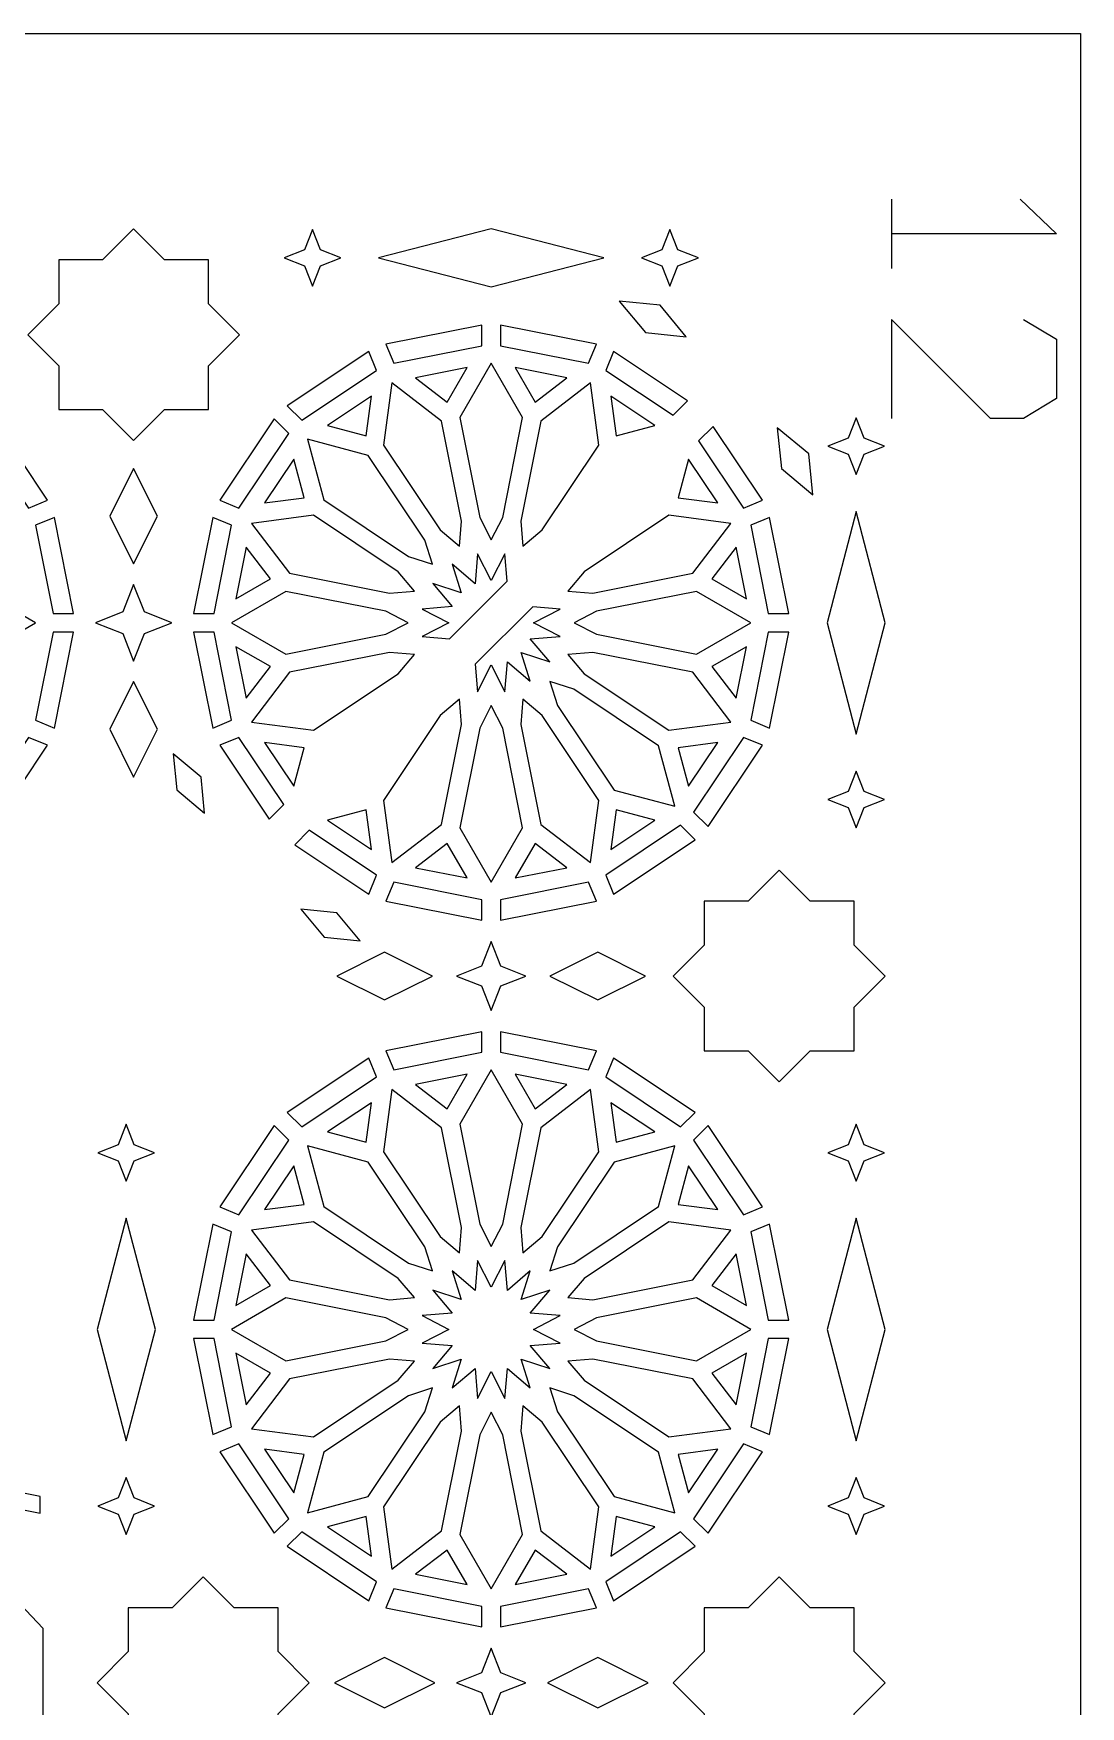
# Model space of a CAD drawing. Header units: millimetres. Extents: x 5 to 6335, y 27 to 2435.
# Drawn here: x 6157.4 to 6335.2, y 2150.9 to 2435 of the extents above; entities that cross this region are included whole.
import ezdxf

# ---------------------------------------------------------------- set-up
doc = ezdxf.new("R2010")
doc.units = ezdxf.units.MM
doc.layers.add('CUT', color=1, linetype='CONTINUOUS')
doc.layers.add('ENGRAVE', color=5, linetype='CONTINUOUS')

msp = doc.modelspace()

# ---------------------------------------------------------------- linework, layer by layer
at = {"layer": 'CUT'}
for points in [[(6335.16, 2434.99), (6335.16, 1034.84), (5285.01, 1034.84), (5285.01, 2434.99)], [(6156.387, 2383.825), (6161.654, 2378.558), (6161.654, 2371.108), (6169.103, 2371.108), (6174.371, 2365.841), (6179.638, 2371.108), (6187.087, 2371.108), (6187.087, 2378.558), (6192.355, 2383.825), (6187.087, 2389.092), (6187.087, 2396.542), (6179.638, 2396.542), (6174.371, 2401.809), (6169.103, 2396.542), (6161.654, 2396.542), (6161.654, 2389.092)], [(6199.907, 2396.89), (6203.365, 2395.527), (6204.728, 2392.069), (6206.091, 2395.527), (6209.549, 2396.89), (6206.091, 2398.253), (6204.728, 2401.711), (6203.365, 2398.253)], [(6235.085, 2391.942), (6254.214, 2396.89), (6235.085, 2401.838), (6215.956, 2396.89)], [(6260.621, 2396.89), (6264.079, 2395.527), (6265.442, 2392.069), (6266.805, 2395.527), (6270.263, 2396.89), (6266.805, 2398.253), (6265.442, 2401.711), (6264.079, 2398.253)], [(6261.282, 2384.185), (6268.199, 2383.488), (6263.754, 2388.833), (6256.836, 2389.53)], [(6218.536, 2378.986), (6233.51, 2381.964), (6233.51, 2385.446), (6217.203, 2382.201)], [(6236.66, 2381.964), (6251.634, 2378.986), (6252.967, 2382.201), (6236.66, 2385.446)], [(6214.293, 2380.996), (6200.469, 2371.759), (6202.931, 2369.298), (6215.625, 2377.78)], [(6268.43, 2372.608), (6255.877, 2380.996), (6254.545, 2377.78), (6265.968, 2370.147)], [(6222.251, 2376.513), (6227.632, 2372.384), (6231.023, 2378.258)], [(6235.085, 2348.991), (6237.036, 2352.801), (6240.412, 2369.766), (6235.085, 2378.992), (6229.758, 2369.766), (6233.134, 2352.801)], [(6239.147, 2378.258), (6242.538, 2372.384), (6247.919, 2376.513)], [(6229.698, 2347.92), (6230.043, 2352.187), (6226.669, 2369.152), (6218.217, 2375.636), (6216.827, 2365.075), (6226.437, 2350.692)], [(6240.472, 2347.92), (6243.733, 2350.692), (6253.343, 2365.075), (6251.953, 2375.636), (6243.501, 2369.152), (6240.127, 2352.187)], [(6207.309, 2368.435), (6213.861, 2366.679), (6214.746, 2373.405)], [(6255.424, 2373.405), (6256.309, 2366.679), (6262.861, 2368.435)], [(6298.423, 2363.552), (6301.881, 2364.915), (6298.423, 2366.278), (6297.06, 2369.736), (6295.697, 2366.278), (6292.239, 2364.915), (6295.697, 2363.552), (6297.06, 2360.094)], [(6148.039, 2367.069), (6156.521, 2354.375), (6159.738, 2355.707), (6150.5, 2369.531)], [(6198.241, 2369.531), (6189.004, 2355.707), (6192.22, 2354.375), (6200.702, 2367.069)], [(6270.317, 2365.798), (6277.95, 2354.375), (6281.166, 2355.707), (6272.778, 2368.26)], [(6289.7, 2356.666), (6289.003, 2363.584), (6283.658, 2368.029), (6284.355, 2361.112)], [(6225.132, 2344.868), (6223.818, 2348.943), (6214.208, 2363.325), (6203.918, 2366.082), (6206.675, 2355.792), (6221.057, 2346.182)], [(6178.424, 2353.005), (6174.371, 2361.111), (6170.317, 2353.005), (6174.371, 2344.898)], [(6196.595, 2355.254), (6203.321, 2356.139), (6201.565, 2362.691)], [(6268.605, 2362.691), (6266.849, 2356.139), (6273.575, 2355.254)], [(6157.727, 2351.464), (6160.706, 2336.49), (6164.187, 2336.49), (6160.943, 2352.797)], [(6187.799, 2352.797), (6184.554, 2336.49), (6188.036, 2336.49), (6191.014, 2351.464)], [(6222.08, 2340.302), (6219.308, 2343.563), (6204.925, 2353.173), (6194.364, 2351.783), (6200.848, 2343.331), (6217.813, 2339.957)], [(6252.357, 2339.957), (6269.322, 2343.331), (6275.806, 2351.783), (6265.245, 2353.173), (6250.862, 2343.563), (6248.09, 2340.302)], [(6285.616, 2336.49), (6282.371, 2352.797), (6279.156, 2351.464), (6282.134, 2336.49)], [(6297.06, 2316.011), (6302.007, 2334.915), (6297.06, 2353.819), (6292.113, 2334.915)], [(6191.742, 2338.977), (6197.616, 2342.368), (6193.487, 2347.749)], [(6276.683, 2347.749), (6272.554, 2342.368), (6278.428, 2338.977)], [(6237.792, 2341.972), (6237.416, 2346.632), (6235.085, 2342.082), (6232.754, 2346.632), (6232.342, 2341.537), (6228.447, 2344.848), (6230.016, 2339.984), (6225.152, 2341.553), (6228.463, 2337.658), (6223.368, 2337.246), (6227.918, 2334.915), (6223.368, 2332.584), (6228.028, 2332.208)], [(6167.875, 2334.915), (6172.534, 2333.078), (6174.371, 2328.419), (6176.208, 2333.078), (6180.867, 2334.915), (6176.208, 2336.752), (6174.371, 2341.411), (6172.534, 2336.752)], [(6127.733, 2334.915), (6131.543, 2332.964), (6148.508, 2329.588), (6157.733, 2334.915), (6148.508, 2340.242), (6131.543, 2336.866)], [(6221.009, 2334.915), (6217.199, 2336.866), (6200.234, 2340.242), (6191.008, 2334.915), (6200.234, 2329.588), (6217.199, 2332.964)], [(6252.971, 2332.964), (6269.936, 2329.588), (6279.162, 2334.915), (6269.936, 2340.242), (6252.971, 2336.866), (6249.161, 2334.915)], [(6232.378, 2327.858), (6232.754, 2323.198), (6235.085, 2327.748), (6237.416, 2323.198), (6237.828, 2328.293), (6241.723, 2324.982), (6240.154, 2329.846), (6245.018, 2328.277), (6241.707, 2332.172), (6246.802, 2332.584), (6242.252, 2334.915), (6246.802, 2337.246), (6242.142, 2337.622)], [(6160.706, 2333.34), (6157.727, 2318.366), (6160.943, 2317.033), (6164.187, 2333.34)], [(6184.554, 2333.34), (6187.799, 2317.033), (6191.014, 2318.366), (6188.036, 2333.34)], [(6282.371, 2317.033), (6285.616, 2333.34), (6282.134, 2333.34), (6279.156, 2318.366)], [(6193.487, 2322.081), (6197.616, 2327.462), (6191.742, 2330.853)], [(6222.08, 2329.528), (6217.813, 2329.873), (6200.848, 2326.499), (6194.364, 2318.047), (6204.925, 2316.657), (6219.308, 2326.267)], [(6250.862, 2326.267), (6265.245, 2316.657), (6275.806, 2318.047), (6269.322, 2326.499), (6252.357, 2329.873), (6248.09, 2329.528)], [(6278.428, 2330.853), (6272.554, 2327.462), (6276.683, 2322.081)], [(6178.424, 2316.825), (6174.371, 2324.931), (6170.317, 2316.825), (6174.371, 2308.719)], [(6246.352, 2320.887), (6255.962, 2306.505), (6266.252, 2303.748), (6263.495, 2314.038), (6249.113, 2323.648), (6245.038, 2324.962)], [(6226.437, 2319.138), (6216.827, 2304.755), (6218.217, 2294.194), (6226.669, 2300.678), (6230.043, 2317.643), (6229.698, 2321.91)], [(6240.127, 2317.643), (6243.501, 2300.678), (6251.953, 2294.194), (6253.343, 2304.755), (6243.733, 2319.138), (6240.472, 2321.91)], [(6233.134, 2317.029), (6229.758, 2300.064), (6235.085, 2290.838), (6240.412, 2300.064), (6237.036, 2317.029), (6235.085, 2320.839)], [(6150.5, 2300.299), (6159.738, 2314.123), (6156.521, 2315.455), (6148.039, 2302.761)], [(6199.853, 2304.032), (6192.22, 2315.455), (6189.004, 2314.123), (6197.392, 2301.57)], [(6201.565, 2307.139), (6203.321, 2313.691), (6196.595, 2314.576)], [(6273.575, 2314.576), (6266.849, 2313.691), (6268.605, 2307.139)], [(6277.95, 2315.455), (6269.468, 2302.761), (6271.929, 2300.299), (6281.166, 2314.123)], [(6185.815, 2308.718), (6181.082, 2312.655), (6181.7, 2306.529), (6186.432, 2302.593)], [(6298.423, 2303.552), (6301.881, 2304.915), (6298.423, 2306.278), (6297.06, 2309.736), (6295.697, 2306.278), (6292.239, 2304.915), (6295.697, 2303.552), (6297.06, 2300.094)], [(6214.746, 2296.425), (6213.861, 2303.151), (6207.309, 2301.395)], [(6262.861, 2301.395), (6256.309, 2303.151), (6255.424, 2296.425)], [(6201.74, 2297.222), (6214.293, 2288.834), (6215.625, 2292.05), (6204.202, 2299.683)], [(6267.239, 2300.532), (6254.545, 2292.05), (6255.877, 2288.834), (6269.701, 2298.071)], [(6231.023, 2291.572), (6227.632, 2297.446), (6222.251, 2293.317)], [(6247.919, 2293.317), (6242.538, 2297.446), (6239.147, 2291.572)], [(6233.51, 2287.866), (6218.536, 2290.844), (6217.203, 2287.629), (6233.51, 2284.384)], [(6251.634, 2290.844), (6236.66, 2287.866), (6236.66, 2284.384), (6252.967, 2287.629)], [(6289.262, 2262.198), (6296.712, 2262.198), (6296.712, 2269.648), (6301.979, 2274.915), (6296.712, 2280.182), (6296.712, 2287.632), (6289.262, 2287.632), (6283.995, 2292.899), (6278.728, 2287.632), (6271.278, 2287.632), (6271.278, 2280.182), (6266.011, 2274.915), (6271.278, 2269.648), (6271.278, 2262.198), (6278.728, 2262.198), (6283.995, 2256.931)], [(6202.763, 2286.262), (6206.699, 2281.53), (6212.825, 2280.912), (6208.888, 2285.645)], [(6208.889, 2274.915), (6216.995, 2270.862), (6225.101, 2274.915), (6216.995, 2278.968)], [(6236.747, 2273.253), (6240.961, 2274.915), (6236.747, 2276.577), (6235.085, 2280.791), (6233.423, 2276.577), (6229.209, 2274.915), (6233.423, 2273.253), (6235.085, 2269.039)], [(6245.068, 2274.915), (6253.175, 2270.862), (6261.281, 2274.915), (6253.175, 2278.968)], [(6233.51, 2265.446), (6217.203, 2262.201), (6218.536, 2258.986), (6233.51, 2261.964)], [(6252.967, 2262.201), (6236.66, 2265.446), (6236.66, 2261.964), (6251.634, 2258.986)], [(6202.931, 2249.298), (6215.625, 2257.78), (6214.293, 2260.996), (6200.469, 2251.759)], [(6237.036, 2232.801), (6240.412, 2249.766), (6235.085, 2258.992), (6229.758, 2249.766), (6233.134, 2232.801), (6235.085, 2228.991)], [(6269.701, 2251.759), (6255.877, 2260.996), (6254.545, 2257.78), (6267.239, 2249.298)], [(6231.023, 2258.258), (6222.251, 2256.513), (6227.632, 2252.384)], [(6247.919, 2256.513), (6239.147, 2258.258), (6242.538, 2252.384)], [(6214.746, 2253.405), (6207.309, 2248.435), (6213.861, 2246.679)], [(6230.043, 2232.187), (6226.669, 2249.152), (6218.217, 2255.636), (6216.827, 2245.075), (6226.437, 2230.692), (6229.698, 2227.92)], [(6243.733, 2230.692), (6253.343, 2245.075), (6251.953, 2255.636), (6243.501, 2249.152), (6240.127, 2232.187), (6240.472, 2227.92)], [(6255.424, 2253.405), (6256.309, 2246.679), (6262.861, 2248.435)], [(6174.473, 2243.552), (6177.931, 2244.915), (6174.473, 2246.278), (6173.11, 2249.736), (6171.747, 2246.278), (6168.289, 2244.915), (6171.747, 2243.552), (6173.11, 2240.094)], [(6192.22, 2234.375), (6200.702, 2247.069), (6198.241, 2249.531), (6189.004, 2235.707)], [(6281.166, 2235.707), (6271.929, 2249.531), (6269.468, 2247.069), (6277.95, 2234.375)], [(6298.423, 2243.552), (6301.881, 2244.915), (6298.423, 2246.278), (6297.06, 2249.736), (6295.697, 2246.278), (6292.239, 2244.915), (6295.697, 2243.552), (6297.06, 2240.094)], [(6223.818, 2228.943), (6214.208, 2243.325), (6203.918, 2246.082), (6206.675, 2235.792), (6221.057, 2226.182), (6225.132, 2224.868)], [(6249.113, 2226.182), (6263.495, 2235.792), (6266.252, 2246.082), (6255.962, 2243.325), (6246.352, 2228.943), (6245.038, 2224.868)], [(6201.565, 2242.691), (6196.595, 2235.254), (6203.321, 2236.139)], [(6268.605, 2242.691), (6266.849, 2236.139), (6273.575, 2235.254)], [(6173.11, 2196.011), (6178.057, 2214.915), (6173.11, 2233.819), (6168.163, 2214.915)], [(6297.06, 2196.011), (6302.007, 2214.915), (6297.06, 2233.819), (6292.113, 2214.915)], [(6188.036, 2216.49), (6191.014, 2231.464), (6187.799, 2232.797), (6184.554, 2216.49)], [(6219.308, 2223.563), (6204.925, 2233.173), (6194.364, 2231.783), (6200.848, 2223.331), (6217.813, 2219.957), (6222.08, 2220.302)], [(6252.357, 2219.957), (6269.322, 2223.331), (6275.806, 2231.783), (6265.245, 2233.173), (6250.862, 2223.563), (6248.09, 2220.302)], [(6285.616, 2216.49), (6282.371, 2232.797), (6279.156, 2231.464), (6282.134, 2216.49)], [(6193.487, 2227.749), (6191.742, 2218.977), (6197.616, 2222.368)], [(6276.683, 2227.749), (6272.554, 2222.368), (6278.428, 2218.977)], [(6235.085, 2207.748), (6237.416, 2203.198), (6237.828, 2208.293), (6241.723, 2204.982), (6240.154, 2209.846), (6245.018, 2208.277), (6241.707, 2212.172), (6246.802, 2212.584), (6242.252, 2214.915), (6246.802, 2217.246), (6241.707, 2217.658), (6245.018, 2221.553), (6240.154, 2219.984), (6241.723, 2224.848), (6237.828, 2221.537), (6237.416, 2226.632), (6235.085, 2222.082), (6232.754, 2226.632), (6232.342, 2221.537), (6228.447, 2224.848), (6230.016, 2219.984), (6225.152, 2221.553), (6228.463, 2217.658), (6223.368, 2217.246), (6227.918, 2214.915), (6223.368, 2212.584), (6228.463, 2212.172), (6225.152, 2208.277), (6230.016, 2209.846), (6228.447, 2204.982), (6232.342, 2208.293), (6232.754, 2203.198)], [(6217.199, 2216.866), (6200.234, 2220.242), (6191.008, 2214.915), (6200.234, 2209.588), (6217.199, 2212.964), (6221.009, 2214.915)], [(6252.971, 2212.964), (6269.936, 2209.588), (6279.162, 2214.915), (6269.936, 2220.242), (6252.971, 2216.866), (6249.161, 2214.915)], [(6191.014, 2198.366), (6188.036, 2213.34), (6184.554, 2213.34), (6187.799, 2197.033)], [(6193.487, 2202.081), (6197.616, 2207.462), (6191.742, 2210.853)], [(6278.428, 2210.853), (6272.554, 2207.462), (6276.683, 2202.081)], [(6282.371, 2197.033), (6285.616, 2213.34), (6282.134, 2213.34), (6279.156, 2198.366)], [(6222.08, 2209.528), (6217.813, 2209.873), (6200.848, 2206.499), (6194.364, 2198.047), (6204.925, 2196.657), (6219.308, 2206.267)], [(6250.862, 2206.267), (6265.245, 2196.657), (6275.806, 2198.047), (6269.322, 2206.499), (6252.357, 2209.873), (6248.09, 2209.528)], [(6221.057, 2203.648), (6206.675, 2194.038), (6203.918, 2183.748), (6214.208, 2186.505), (6223.818, 2200.887), (6225.132, 2204.962)], [(6246.352, 2200.887), (6255.962, 2186.505), (6266.252, 2183.748), (6263.495, 2194.038), (6249.113, 2203.648), (6245.038, 2204.962)], [(6226.437, 2199.138), (6216.827, 2184.755), (6218.217, 2174.194), (6226.669, 2180.678), (6230.043, 2197.643), (6229.698, 2201.91)], [(6233.134, 2197.029), (6229.758, 2180.064), (6235.085, 2170.838), (6240.412, 2180.064), (6237.036, 2197.029), (6235.085, 2200.839)], [(6240.127, 2197.643), (6243.501, 2180.678), (6251.953, 2174.194), (6253.343, 2184.755), (6243.733, 2199.138), (6240.472, 2201.91)], [(6200.702, 2182.761), (6192.22, 2195.455), (6189.004, 2194.123), (6198.241, 2180.299)], [(6201.565, 2187.139), (6203.321, 2193.691), (6196.595, 2194.576)], [(6273.575, 2194.576), (6266.849, 2193.691), (6268.605, 2187.139)], [(6277.95, 2195.455), (6269.468, 2182.761), (6271.929, 2180.299), (6281.166, 2194.123)], [(6145.777, 2186.258), (6158.51, 2183.724), (6158.51, 2186.539), (6146.855, 2188.857)], [(6174.473, 2183.552), (6177.931, 2184.915), (6174.473, 2186.278), (6173.11, 2189.736), (6171.747, 2186.278), (6168.289, 2184.915), (6171.747, 2183.552), (6173.11, 2180.094)], [(6298.423, 2183.552), (6301.881, 2184.915), (6298.423, 2186.278), (6297.06, 2189.736), (6295.697, 2186.278), (6292.239, 2184.915), (6295.697, 2183.552), (6297.06, 2180.094)], [(6214.746, 2176.425), (6213.861, 2183.151), (6207.309, 2181.395)], [(6262.861, 2181.395), (6256.309, 2183.151), (6255.424, 2176.425)], [(6215.625, 2172.05), (6202.931, 2180.532), (6200.469, 2178.071), (6214.293, 2168.834)], [(6267.239, 2180.532), (6254.545, 2172.05), (6255.877, 2168.834), (6269.701, 2178.071)], [(6231.023, 2171.572), (6227.632, 2177.446), (6222.251, 2173.317)], [(6247.919, 2173.317), (6242.538, 2177.446), (6239.147, 2171.572)], [(6191.442, 2142.198), (6198.892, 2142.198), (6198.892, 2149.648), (6204.159, 2154.915), (6198.892, 2160.182), (6198.892, 2167.632), (6191.442, 2167.632), (6186.175, 2172.899), (6180.908, 2167.632), (6173.458, 2167.632), (6173.458, 2160.182), (6168.191, 2154.915), (6173.458, 2149.648), (6173.458, 2142.198), (6180.908, 2142.198), (6186.175, 2136.931)], [(6233.51, 2167.866), (6218.536, 2170.844), (6217.203, 2167.629), (6233.51, 2164.384)], [(6251.634, 2170.844), (6236.66, 2167.866), (6236.66, 2164.384), (6252.967, 2167.629)], [(6289.262, 2142.198), (6296.712, 2142.198), (6296.712, 2149.648), (6301.979, 2154.915), (6296.712, 2160.182), (6296.712, 2167.632), (6289.262, 2167.632), (6283.995, 2172.899), (6278.728, 2167.632), (6271.278, 2167.632), (6271.278, 2160.182), (6266.011, 2154.915), (6271.278, 2149.648), (6271.278, 2142.198), (6278.728, 2142.198), (6283.995, 2136.931)], [(6159.01, 2164.136), (6154.134, 2169.282), (6154.367, 2160.633), (6145.718, 2160.866), (6151.999, 2154.915), (6145.718, 2148.964), (6154.367, 2149.197), (6154.134, 2140.548), (6159.01, 2145.694)], [(6236.747, 2153.253), (6240.961, 2154.915), (6236.747, 2156.577), (6235.085, 2160.791), (6233.423, 2156.577), (6229.209, 2154.915), (6233.423, 2153.253), (6235.085, 2149.039)], [(6208.453, 2154.915), (6216.995, 2150.644), (6225.537, 2154.915), (6216.995, 2159.186)], [(6244.633, 2154.915), (6253.175, 2150.644), (6261.717, 2154.915), (6253.175, 2159.186)]]:
    msp.add_lwpolyline(points, close=True, dxfattribs=at)
at = {"layer": 'ENGRAVE'}
msp.add_line((6303.085, 2406.855), (6303.085, 2395.095), dxfattribs=at)
for points in [[(6324.925, 2406.855), (6331.085, 2400.975), (6303.085, 2400.975)], [(6325.485, 2386.415), (6331.085, 2383.055), (6331.085, 2372.975), (6325.485, 2369.615), (6319.885, 2369.615), (6303.085, 2386.415), (6303.085, 2369.615)]]:
    msp.add_lwpolyline(points, dxfattribs=at)

doc.saveas('drawing.dxf')
